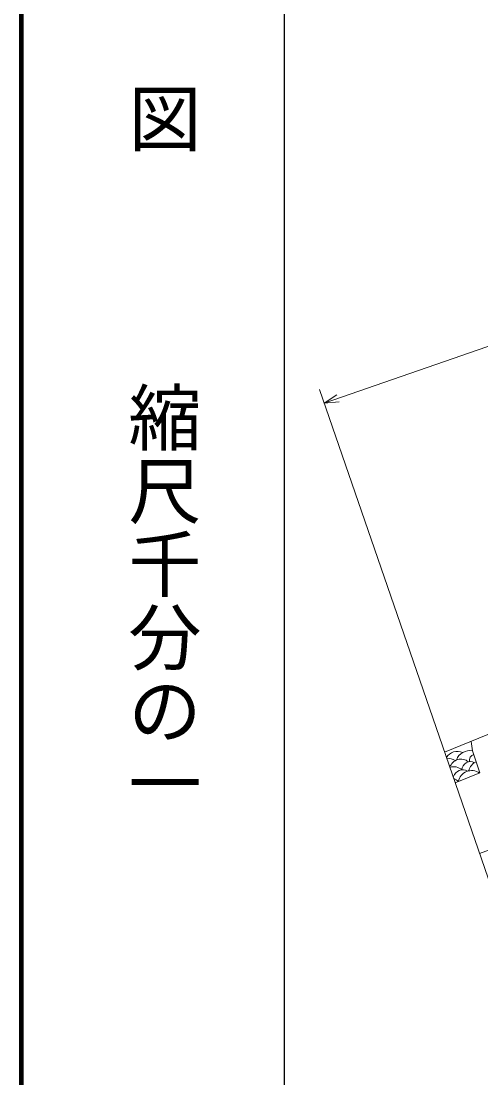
# Model space of a CAD drawing. Units: millimetres, scale not verified. Extents: x 40000 to 680000, y 20000 to 380000.
# Drawn here: x 40000 to 71464, y 243366 to 315595 of the extents above; entities that cross this region are included whole.
import ezdxf
from ezdxf.enums import TextEntityAlignment as Align

# ---------------------------------------------------------------- set-up
doc = ezdxf.new("R2010")
doc.units = ezdxf.units.MM
doc.header["$LTSCALE"] = 1000
for name, color, linetype, lineweight in [('M-BGD', 7, 'Continuous', 13), ('M-STR-HTXT', 7, 'Continuous', 13), ('M-TTL', 2, 'Continuous', 140), ('M-TTL-BAND', 7, 'Continuous', 25)]:
    doc.layers.add(name, color=color, linetype=linetype, lineweight=lineweight)
doc.styles.add('@ＭＳ ゴシック', font='')
doc.styles.get('@ＭＳ ゴシック').set_extended_font_data('@MS Gothic')

msp = doc.modelspace()

# ---------------------------------------------------------------- linework, layer by layer
at = {"layer": 'M-BGD'}
for p, q in [((60409, 290428), (73172, 253485)), ((76977, 268915), (68976, 265630)), ((70892, 265713), (70792, 266361)), ((70892, 265713), (71399, 264213)), ((87184, 264497), (71369, 258706)), ((71399, 264213), (69699, 263537))]:
    msp.add_line(p, q, dxfattribs=at)
for centre, radius, start, end in [((69865, 264780), 905, 66.75127, 147.49259), ((69267, 264417), 775, 55.17939, 100.02461), ((70098, 264360), 795, 49.44897, 163.01826), ((70692, 264775), 959, 77.92417, 160.69559), ((71097, 265065), 415, 106.77347, 192.26223), ((68920, 263827), 872, 61.36376, 61.67435), ((69601, 263766), 867, 48.89572, 107.83047), ((70216, 263775), 646, 58.83609, 162.66547), ((70831, 263442), 929, 54.70106, 168.66293), ((70745, 264405), 575, 60.975, 178.51285), ((71404, 264237), 770, 109.56607, 171.4007), ((69127, 263249), 860, 56.73616, 61.48963), ((69429, 263180), 663, 42.1925, 74.8695)]:
    msp.add_arc(centre, radius, start, end, dxfattribs=at)
at = {"layer": 'M-STR-HTXT'}
for q in [(128439, 312874), (61599, 290046), (61762, 289573)]:
    msp.add_line((60735, 289483), q, dxfattribs=at)
at = {"layer": 'M-TTL'}
msp.add_line((40000, 380000), (40000, 20000), dxfattribs=at)
at = {"layer": 'M-TTL-BAND'}
msp.add_line((58000, 370000), (58000, 20000), dxfattribs=at)

# ---------------------------------------------------------------- texts
at = {"layer": 'M-TTL-BAND', "style": '@ＭＳ ゴシック'}
for s, p in [('平\u3000\u3000面\u3000\u3000図', (49777, 306475)), ('縮尺千分の一', (49777, 261030))]:
    msp.add_text(s, height=3666, rotation=270, dxfattribs=at).set_placement(p, align=Align.MIDDLE_RIGHT)

doc.saveas('drawing.dxf')
